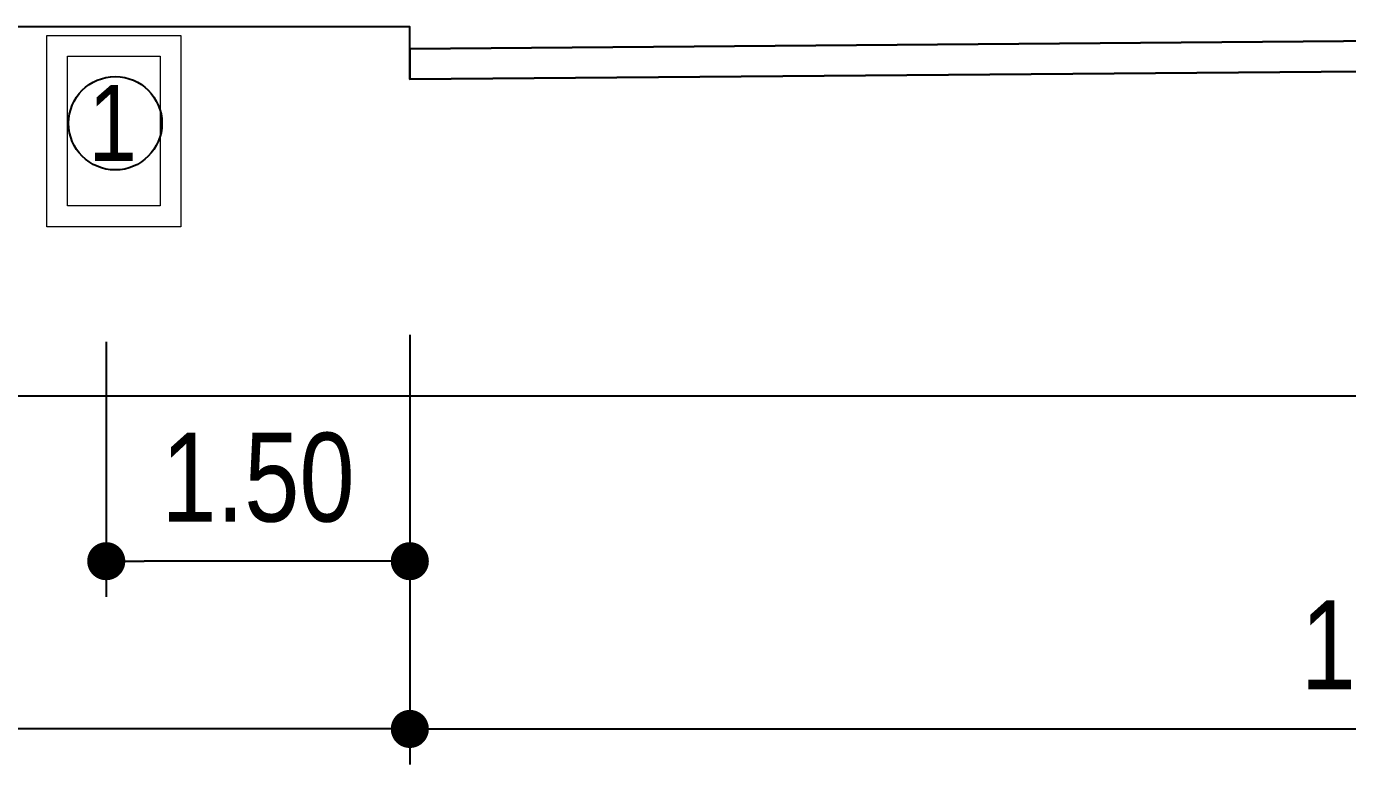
# Model space of a CAD drawing. Header units: metres. Extents: x 563371 to 571261, y 2062953 to 2068466.
# Drawn here: x 568621.25 to 568647.28, y 2065851.72 to 2065866.4 of the extents above; entities that cross this region are included whole.
import ezdxf

# ---------------------------------------------------------------- set-up
doc = ezdxf.new("R2010")
doc.units = ezdxf.units.M
doc.layers.get('0').update_dxf_attribs({"linetype": 'CONTINUOUS'})
doc.layers.get('DEFPOINTS').update_dxf_attribs({"linetype": 'CONTINUOUS'})
for name, color, linetype in [('cap nuoc', 5, 'CONTINUOUS'), ('ghichieudai', 7, 'CONTINUOUS'), ('Kich thuoc', 9, 'CONTINUOUS'), ('MATCATDUONG', 8, 'CONTINUOUS'), ('MC2', 9, 'CONTINUOUS')]:
    doc.layers.add(name, color=color, linetype=linetype)
doc.layers.add('kt', color=37, linetype='CONTINUOUS', lineweight=25)
doc.styles.add('IN', font='VHARIALN.ttf')
doc.styles.add('ktcn', font='VHARIAL.ttf', dxfattribs={"width": 0.8})
doc.dimstyles.new('a', dxfattribs={"dimtxt": 1.75, "dimasz": 0.75, "dimexe": 0.7, "dimexo": 0, "dimgap": 0.75, "dimtad": 1, "dimzin": 0, "dimdsep": 46, "dimtxsty": 'ktcn', "dimblk": 'DOT', "dimcen": 0, "dimazin": 0, "dimtfac": 1, "dimtix": 1, "dimtofl": 0, "dimtmove": 0, "dimatfit": 3, "dimfxl": 1, "dimtolj": 1, "dimtzin": 0, "dimarcsym": 0})

# ---------------------------------------------------------------- blocks, each defined once
blk = doc.blocks.new('_Dot')
at = {"color": 0, "linetype": 'ByBlock', "lineweight": -2}
blk.add_line((-0.5, 0), (-1, 0), dxfattribs=at)
at = {"color": 0, "linetype": 'ByBlock', "const_width": 0.5}
blk.add_lwpolyline([(-0.25, 0, 1), (0.25, 0, 1)], format="xyb", close=True, dxfattribs=at)
blk = doc.blocks.new('*D37')
at = {"layer": 'DEFPOINTS', "color": 0, "linetype": 'Continuous'}
for p in [(568604.806, 2065857.52), (568628.806, 2065857.52), (568604.806, 2065852.561)]:
    blk.add_point(p, dxfattribs=at)
at = {"layer": 'MATCATDUONG', "color": 0, "linetype": 'Continuous', "lineweight": -2}
for p, q in [((568604.806, 2065857.52), (568604.806, 2065851.861)), ((568628.806, 2065857.52), (568628.806, 2065851.861)), ((568628.056, 2065852.561), (568605.556, 2065852.561))]:
    blk.add_line(p, q, dxfattribs=at)
at = {"layer": 'MATCATDUONG', "color": 0, "linetype": 'Continuous', "lineweight": -2, "xscale": 0.75, "yscale": 0.75, "zscale": 0.75, "rotation": 180}
blk.add_blockref('_Dot', (568604.806, 2065852.561), dxfattribs=at)
at = {"layer": 'MATCATDUONG', "color": 0, "linetype": 'Continuous', "lineweight": -2, "xscale": 0.75, "yscale": 0.75, "zscale": 0.75}
blk.add_blockref('_Dot', (568628.806, 2065852.561), dxfattribs=at)
at = {"layer": 'MATCATDUONG', "color": 0, "linetype": 'Continuous', "insert": (568616.806, 2065854.205), "char_height": 1.75, "attachment_point": 5, "style": 'ktcn'}
blk.add_mtext('\\A1;6.00', dxfattribs=at)
blk = doc.blocks.new('*D38')
at = {"layer": 'DEFPOINTS', "color": 0, "linetype": 'Continuous'}
for p in [(568628.806, 2065857.52), (568668.806, 2065857.368), (568668.806, 2065852.561)]:
    blk.add_point(p, dxfattribs=at)
at = {"layer": 'MATCATDUONG', "color": 0, "linetype": 'Continuous', "lineweight": -2}
for p, q in [((568628.806, 2065857.52), (568628.806, 2065851.861)), ((568668.806, 2065857.368), (568668.806, 2065851.861)), ((568629.556, 2065852.561), (568668.056, 2065852.561))]:
    blk.add_line(p, q, dxfattribs=at)
at = {"layer": 'MATCATDUONG', "color": 0, "linetype": 'Continuous', "lineweight": -2, "xscale": 0.75, "yscale": 0.75, "zscale": 0.75, "rotation": 180}
blk.add_blockref('_Dot', (568628.806, 2065852.561), dxfattribs=at)
at = {"layer": 'MATCATDUONG', "color": 0, "linetype": 'Continuous', "lineweight": -2, "xscale": 0.75, "yscale": 0.75, "zscale": 0.75}
blk.add_blockref('_Dot', (568668.806, 2065852.561), dxfattribs=at)
at = {"layer": 'MATCATDUONG', "color": 0, "linetype": 'Continuous', "insert": (568648.806, 2065854.205), "char_height": 1.75, "attachment_point": 5, "style": 'ktcn'}
blk.add_mtext('\\A1;10.00', dxfattribs=at)
blk = doc.blocks.new('*D40')
at = {"layer": 'DEFPOINTS', "color": 0, "linetype": 'Continuous'}
for p in [(568604.806, 2065857.52), (568748.806, 2065857.52), (568748.806, 2065849.245)]:
    blk.add_point(p, dxfattribs=at)
at = {"layer": 'MATCATDUONG', "color": 0, "linetype": 'Continuous', "lineweight": -2}
for p, q in [((568604.806, 2065857.52), (568604.806, 2065848.545)), ((568748.806, 2065857.52), (568748.806, 2065848.545)), ((568605.556, 2065849.245), (568748.056, 2065849.245))]:
    blk.add_line(p, q, dxfattribs=at)
at = {"layer": 'MATCATDUONG', "color": 0, "linetype": 'Continuous', "lineweight": -2, "xscale": 0.75, "yscale": 0.75, "zscale": 0.75, "rotation": 180}
blk.add_blockref('_Dot', (568604.806, 2065849.245), dxfattribs=at)
at = {"layer": 'MATCATDUONG', "color": 0, "linetype": 'Continuous', "lineweight": -2, "xscale": 0.75, "yscale": 0.75, "zscale": 0.75}
blk.add_blockref('_Dot', (568748.806, 2065849.245), dxfattribs=at)
at = {"layer": 'MATCATDUONG', "color": 0, "linetype": 'Continuous', "insert": (568676.806, 2065850.889), "char_height": 1.75, "attachment_point": 5, "style": 'ktcn'}
blk.add_mtext('\\A1;36.00', dxfattribs=at)
blk = doc.blocks.new('*D41')
at = {"layer": 'DEFPOINTS', "color": 0, "linetype": 'Continuous'}
for p in [(568628.806, 2065860.329), (568622.824, 2065860.187), (568622.824, 2065855.866)]:
    blk.add_point(p, dxfattribs=at)
at = {"layer": 'MATCATDUONG', "color": 0, "linetype": 'Continuous', "lineweight": -2}
for p, q in [((568628.806, 2065860.329), (568628.806, 2065855.166)), ((568622.824, 2065860.187), (568622.824, 2065855.166)), ((568628.056, 2065855.866), (568623.574, 2065855.866))]:
    blk.add_line(p, q, dxfattribs=at)
at = {"layer": 'MATCATDUONG', "color": 0, "linetype": 'Continuous', "lineweight": -2, "xscale": 0.75, "yscale": 0.75, "zscale": 0.75, "rotation": 180}
blk.add_blockref('_Dot', (568622.824, 2065855.866), dxfattribs=at)
at = {"layer": 'MATCATDUONG', "color": 0, "linetype": 'Continuous', "lineweight": -2, "xscale": 0.75, "yscale": 0.75, "zscale": 0.75}
blk.add_blockref('_Dot', (568628.806, 2065855.866), dxfattribs=at)
at = {"layer": 'MATCATDUONG', "color": 0, "linetype": 'Continuous', "insert": (568625.815, 2065857.509), "char_height": 1.75, "attachment_point": 5, "style": 'ktcn'}
blk.add_mtext('\\A1;1.50', dxfattribs=at)

msp = doc.modelspace()

# ---------------------------------------------------------------- wipeouts: each hides what was drawn before it
msp.add_wipeout([(568538.555, 2065837.116), (569134.391, 2065836.361), (569086.223, 2065956.15), (568779.004, 2065956.683), (568600.602, 2065960.315)]).dxf.layer = 'ghichieudai'

# ---------------------------------------------------------------- next in the draw order: linework, layer by layer
at = {"layer": 'cap nuoc', "color": 86}
msp.add_circle((568623.002, 2065864.494), 0.92, dxfattribs=at)
at = {"layer": 'Kich thuoc'}
for points in [[(568628.806, 2065866.393), (568604.806, 2065866.393)], [(568628.806, 2065865.961), (568668.806, 2065866.287)], [(568628.806, 2065865.361), (568668.806, 2065865.686)]]:
    msp.add_lwpolyline(points, dxfattribs=at)
at = {"layer": 'kt', "lineweight": 0}
for points in [[(568621.652, 2065866.224), (568624.293, 2065866.224), (568624.293, 2065862.457), (568621.652, 2065862.457)], [(568622.06, 2065865.815), (568623.885, 2065865.815), (568623.885, 2065862.865), (568622.06, 2065862.865)]]:
    msp.add_lwpolyline(points, close=True, dxfattribs=at)
at = {"layer": 'MATCATDUONG', "color": 40, "linetype": 'Continuous'}
for points in [[(568668.806, 2065865.686), (568628.806, 2065865.361), (568628.806, 2065865.961), (568628.806, 2065866.393), (568604.806, 2065866.393), (568604.806, 2065859.123), (568748.806, 2065859.123), (568748.806, 2065866.393), (568724.806, 2065866.393), (568724.806, 2065865.961), (568724.806, 2065865.361), (568684.806, 2065865.686)], [(568668.806, 2065866.287), (568628.806, 2065865.961), (568628.806, 2065865.361), (568668.806, 2065865.686)]]:
    msp.add_lwpolyline(points, dxfattribs=at)

# ---------------------------------------------------------------- next in the draw order: texts
at = {"layer": 'MC2', "color": 7, "linetype": 'Continuous', "style": 'IN'}
msp.add_text('1', height=1.5, dxfattribs=at).set_placement((568622.47, 2065863.75))

# ---------------------------------------------------------------- next in the draw order: dimensions: what is measured, and where the dimension line sits
at = {"layer": 'MATCATDUONG', "color": 7, "linetype": 'Continuous'}
for base, p1, p2, picture, middle in [((568622.824, 2065855.866, 0), (568628.806, 2065860.329, 0), (568622.824, 2065860.187, 0), '*D41', (568625.815, 2065857.509, 0)), ((568604.806, 2065852.561), (568628.806, 2065857.52), (568604.806, 2065857.52), '*D37', (568616.806, 2065854.205)), ((568748.806, 2065849.245), (568604.806, 2065857.52), (568748.806, 2065857.52), '*D40', (568676.806, 2065850.889)), ((568668.806, 2065852.561), (568628.806, 2065857.52), (568668.806, 2065857.368), '*D38', (568648.806, 2065854.205))]:
    dim = msp.add_linear_dim(base=base, p1=p1, p2=p2, dimstyle='a', override={"dimlfac": 0.25}, dxfattribs=at)
    dim.commit()
    dim.dimension.update_dxf_attribs({"geometry": picture, "text_midpoint": middle})

doc.saveas('drawing.dxf')
